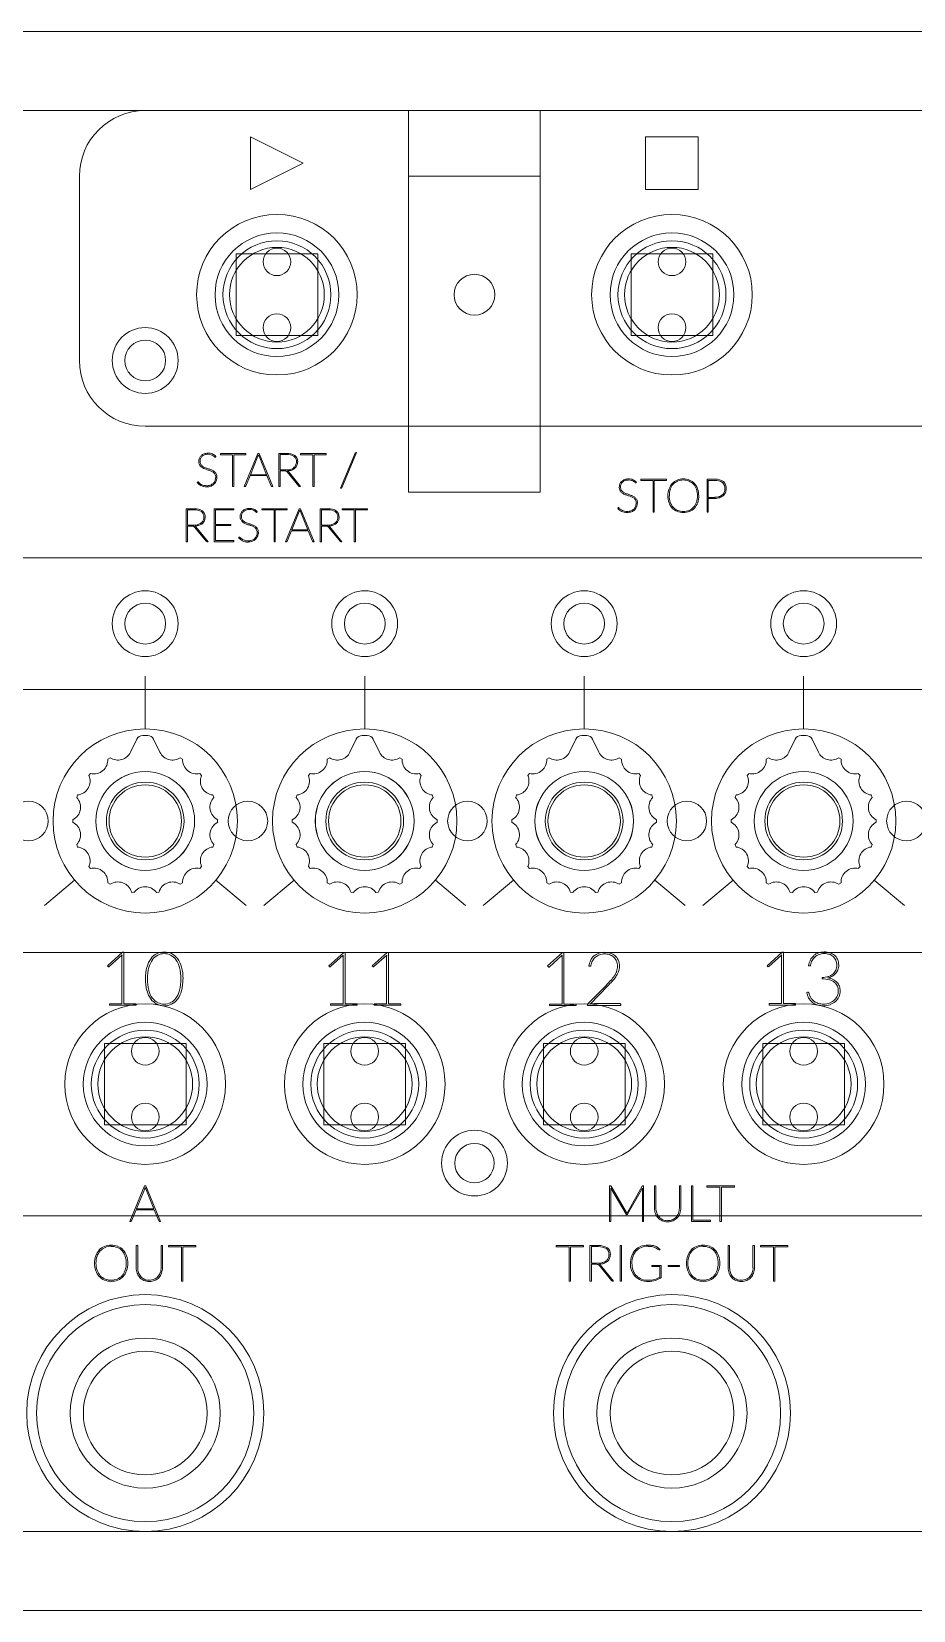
# Model space of a CAD drawing. Header units: millimetres. Extents: x 0 to 300, y 0 to 120.
# Drawn here: x 166.4 to 233.3, y 0 to 120 of the extents above; entities that cross this region are included whole.
import ezdxf

# ---------------------------------------------------------------- set-up
doc = ezdxf.new("R2010")
doc.units = ezdxf.units.MM
for name, color, linetype, lineweight, true_color in [('all_sq16', 7, 'Continuous', 0, 0x000000), ('ext', 1, 'Continuous', 0, 0xff0000), ('int', 3, 'Continuous', 0, 0x00ff00), ('pockett -8mm', 5, 'Continuous', 0, 0x0000ff), ('pockett_butt_switch -3mm', 211, 'Continuous', 5, 0xffaaff), ('pockett_ecrous -3mm', 2, 'Continuous', 0, 0xffff00), ('pockett_LEDs -3mm', 214, 'Continuous', 0, 0x800080), ('pockett_switchs -0.5', 2, 'Continuous', 0, 0xffff00), ('txt', 51, 'Continuous', 0, 0xffffb5)]:
    doc.layers.add(name, color=color, linetype=linetype, lineweight=lineweight, true_color=true_color)

# ---------------------------------------------------------------- blocks, each defined once
blk = doc.blocks.new('façade')
at = {"layer": 'ext'}
for p, q in [((0, 120), (300, 120)), ((300, 0), (0, 0))]:
    blk.add_line(p, q, dxfattribs=at)
at = {"layer": 'int'}
for centre, radius in [((185, 100), 4.1), ((215, 100), 4.1), ((200, 100), 1.55), ((175, 75), 1.55), ((191.67, 75), 1.55), ((208.33, 75), 1.55), ((225, 75), 1.55), ((175, 60), 3.75), ((191.67, 60), 3.75), ((208.33, 60), 3.75), ((225, 60), 3.75), ((175, 40), 4.1), ((191.67, 40), 4.1), ((208.33, 40), 4.1), ((225, 40), 4.1), ((175, 15), 8.25), ((215, 15), 8.25)]:
    blk.add_circle(centre, radius, dxfattribs=at)
at = {"layer": 'txt'}
for p, q in [((183, 112), (183, 108)), ((187, 110), (183, 112)), ((213, 112), (213, 108)), ((217, 112), (213, 112)), ((217, 108), (217, 112)), ((183, 108), (187, 110)), ((213, 108), (217, 108)), ((180.37, 87.71), (180.35, 87.67)), ((180.71, 87.84), (180.71, 87.93)), ((180.71, 87.93), (182.65, 87.93)), ((181.63, 87.84), (180.71, 87.84)), ((181.63, 85.43), (181.63, 87.84)), ((182.65, 87.84), (181.73, 87.84)), ((181.73, 87.84), (181.73, 85.43)), ((182.52, 85.43), (183.55, 87.93)), ((182.65, 87.93), (182.65, 87.84)), ((183.56, 87.72), (182.99, 86.32)), ((183.55, 87.93), (183.65, 87.93)), ((184.21, 86.32), (183.64, 87.72)), ((183.65, 87.93), (184.68, 85.43)), ((185.14, 85.43), (185.14, 87.93)), ((185.14, 87.93), (185.74, 87.93)), ((185.74, 87.85), (185.24, 87.85)), ((185.24, 87.85), (185.24, 86.68)), ((186.8, 87.84), (186.8, 87.93)), ((186.8, 87.93), (188.74, 87.93)), ((187.72, 87.84), (186.8, 87.84)), ((187.72, 85.43), (187.72, 87.84)), ((188.74, 87.84), (187.82, 87.84)), ((187.82, 87.84), (187.82, 85.43)), ((188.74, 87.93), (188.74, 87.84)), ((189.82, 85.29), (190.95, 87.96)), ((191.05, 88), (189.92, 85.33)), ((191.01, 88), (191.05, 88)), ((185.24, 86.68), (185.72, 86.68)), ((185.24, 86.61), (185.24, 85.43)), ((185.6, 86.61), (185.24, 86.61)), ((186.66, 85.46), (185.77, 86.54)), ((185.87, 86.56), (186.8, 85.43)), ((178.95, 85.73), (178.98, 85.76)), ((181.73, 85.43), (181.63, 85.43)), ((182.59, 85.43), (182.52, 85.43)), ((182.96, 86.25), (182.63, 85.46)), ((184.24, 86.25), (182.96, 86.25)), ((182.99, 86.32), (184.21, 86.32)), ((184.57, 85.46), (184.24, 86.25)), ((184.68, 85.43), (184.6, 85.43)), ((185.24, 85.43), (185.14, 85.43)), ((186.8, 85.43), (186.72, 85.43)), ((187.82, 85.43), (187.72, 85.43)), ((189.86, 85.29), (189.82, 85.29)), ((212.3, 85.75), (212.28, 85.71)), ((212.64, 85.89), (212.64, 85.97)), ((212.64, 85.97), (214.58, 85.97)), ((213.56, 85.89), (212.64, 85.89)), ((213.56, 83.47), (213.56, 85.89)), ((214.58, 85.89), (213.66, 85.89)), ((213.66, 85.89), (213.66, 83.47)), ((214.58, 85.97), (214.58, 85.89)), ((217.66, 83.47), (217.66, 85.97)), ((217.66, 85.97), (218.26, 85.97)), ((218.26, 85.89), (217.76, 85.89)), ((217.76, 85.89), (217.76, 84.6)), ((217.76, 84.6), (218.26, 84.6)), ((217.76, 84.52), (217.76, 83.47)), ((218.26, 84.52), (217.76, 84.52)), ((178.12, 81.23), (178.12, 83.73)), ((178.12, 83.73), (178.72, 83.73)), ((178.72, 83.65), (178.22, 83.65)), ((178.22, 83.65), (178.22, 82.48)), ((180.24, 81.23), (180.24, 83.73)), ((180.24, 83.73), (181.72, 83.73)), ((181.72, 83.65), (180.34, 83.65)), ((180.34, 83.65), (180.34, 82.54)), ((181.72, 83.73), (181.72, 83.65)), ((183.51, 83.51), (183.49, 83.47)), ((183.85, 83.65), (183.85, 83.73)), ((183.85, 83.73), (185.79, 83.73)), ((184.78, 83.65), (183.85, 83.65)), ((184.78, 81.23), (184.78, 83.65)), ((185.79, 83.65), (184.87, 83.65)), ((184.87, 83.65), (184.87, 81.23)), ((185.66, 81.23), (186.69, 83.73)), ((185.79, 83.73), (185.79, 83.65)), ((186.7, 83.52), (186.13, 82.13)), ((186.69, 83.73), (186.79, 83.73)), ((187.35, 82.13), (186.78, 83.52)), ((186.79, 83.73), (187.82, 81.23)), ((188.28, 81.23), (188.28, 83.73)), ((188.28, 83.73), (188.89, 83.73)), ((188.89, 83.65), (188.38, 83.65)), ((188.38, 83.65), (188.38, 82.48)), ((189.95, 83.65), (189.95, 83.73)), ((189.95, 83.73), (191.88, 83.73)), ((190.87, 83.65), (189.95, 83.65)), ((190.87, 81.23), (190.87, 83.65)), ((191.88, 83.65), (190.96, 83.65)), ((190.96, 83.65), (190.96, 81.23)), ((191.88, 83.73), (191.88, 83.65)), ((210.88, 83.77), (210.9, 83.8)), ((213.66, 83.47), (213.56, 83.47)), ((217.76, 83.47), (217.66, 83.47)), ((178.22, 82.48), (178.69, 82.48)), ((178.22, 82.41), (178.22, 81.23)), ((178.58, 82.41), (178.22, 82.41)), ((179.63, 81.26), (178.75, 82.34)), ((178.85, 82.36), (179.78, 81.23)), ((180.34, 82.54), (181.5, 82.54)), ((181.5, 82.46), (180.34, 82.46)), ((180.34, 82.46), (180.34, 81.32)), ((181.5, 82.54), (181.5, 82.46)), ((186.1, 82.05), (185.77, 81.26)), ((187.38, 82.05), (186.1, 82.05)), ((186.13, 82.13), (187.35, 82.13)), ((187.71, 81.26), (187.38, 82.05)), ((188.38, 82.48), (188.86, 82.48)), ((188.38, 82.41), (188.38, 81.23)), ((188.75, 82.41), (188.38, 82.41)), ((189.8, 81.26), (188.92, 82.34)), ((189.01, 82.36), (189.94, 81.23)), ((178.22, 81.23), (178.12, 81.23)), ((179.78, 81.23), (179.7, 81.23)), ((181.72, 81.23), (180.24, 81.23)), ((180.34, 81.32), (181.72, 81.32)), ((181.72, 81.32), (181.72, 81.23)), ((182.09, 81.53), (182.12, 81.57)), ((184.87, 81.23), (184.78, 81.23)), ((185.73, 81.23), (185.66, 81.23)), ((187.82, 81.23), (187.75, 81.23)), ((188.38, 81.23), (188.28, 81.23)), ((189.94, 81.23), (189.86, 81.23)), ((190.96, 81.23), (190.87, 81.23)), ((175, 67), (175, 71)), ((191.67, 67), (191.67, 71)), ((208.33, 67), (208.33, 71)), ((225, 67), (225, 71)), ((169.64, 55.5), (167.34, 53.57)), ((180.36, 55.5), (182.66, 53.57)), ((186.3, 55.5), (184.01, 53.57)), ((197.03, 55.5), (199.33, 53.57)), ((202.97, 55.5), (200.67, 53.57)), ((213.69, 55.5), (215.99, 53.57)), ((219.64, 55.5), (217.34, 53.57)), ((230.36, 55.5), (232.66, 53.57)), ((172.13, 49), (173.27, 50.02)), ((173.24, 49.82), (172.27, 48.94)), ((173.23, 46.11), (173.23, 49.64)), ((173.27, 50.02), (173.38, 50.02)), ((173.38, 50.02), (173.38, 46.11)), ((188.93, 48.99), (190.07, 50.01)), ((190.04, 49.81), (189.07, 48.93)), ((190.03, 46.11), (190.03, 49.63)), ((190.07, 50.01), (190.18, 50.01)), ((190.18, 50.01), (190.18, 46.11)), ((192.23, 48.99), (193.37, 50.01)), ((193.34, 49.81), (192.37, 48.93)), ((193.33, 46.11), (193.33, 49.63)), ((193.37, 50.01), (193.48, 50.01)), ((193.48, 50.01), (193.48, 46.11)), ((205.56, 48.98), (206.69, 50)), ((206.66, 49.8), (205.69, 48.92)), ((206.65, 46.09), (206.65, 49.62)), ((206.69, 50), (206.8, 50)), ((206.8, 50), (206.8, 46.09)), ((222.22, 49), (223.36, 50.02)), ((223.33, 49.82), (222.36, 48.94)), ((223.32, 46.12), (223.32, 49.64)), ((223.36, 50.02), (223.47, 50.02)), ((223.47, 50.02), (223.47, 46.12)), ((172.18, 48.95), (172.13, 49)), ((188.98, 48.94), (188.93, 48.99)), ((192.28, 48.94), (192.23, 48.99)), ((205.6, 48.93), (205.56, 48.98)), ((208.76, 48.96), (208.69, 48.97)), ((222.27, 48.95), (222.22, 49)), ((225.44, 48.98), (225.37, 48.99)), ((226.4, 48), (226.4, 48.11)), ((208.61, 46.11), (210.02, 47.53)), ((210.13, 47.47), (208.78, 46.09)), ((225.23, 46.97), (225.28, 46.99)), ((172.28, 46.11), (173.23, 46.11)), ((172.28, 46), (172.28, 46.11)), ((174.3, 46), (172.28, 46)), ((173.38, 46.11), (174.3, 46.11)), ((174.3, 46.11), (174.3, 46)), ((189.08, 46.11), (190.03, 46.11)), ((189.08, 45.99), (189.08, 46.11)), ((191.1, 45.99), (189.08, 45.99)), ((190.18, 46.11), (191.1, 46.11)), ((191.1, 46.11), (191.1, 45.99)), ((192.38, 46.11), (193.33, 46.11)), ((192.38, 45.99), (192.38, 46.11)), ((194.4, 45.99), (192.38, 45.99)), ((193.48, 46.11), (194.4, 46.11)), ((194.4, 46.11), (194.4, 45.99)), ((205.7, 46.09), (206.65, 46.09)), ((205.7, 45.98), (205.7, 46.09)), ((207.72, 45.98), (205.7, 45.98)), ((206.8, 46.09), (207.72, 46.09)), ((207.72, 46.09), (207.72, 45.98)), ((208.58, 45.98), (208.58, 46.03)), ((211.11, 45.98), (208.58, 45.98)), ((209.12, 46.12), (211.06, 46.12)), ((211.11, 46.06), (211.11, 45.98)), ((222.37, 46.12), (223.32, 46.12)), ((222.37, 46), (222.37, 46.12)), ((224.39, 46), (222.37, 46)), ((223.47, 46.12), (224.39, 46.12)), ((224.39, 46.12), (224.39, 46)), ((173.83, 29.57), (174.95, 32.27)), ((174.96, 32.04), (174.34, 30.53)), ((174.95, 32.27), (175.05, 32.27)), ((175.66, 30.53), (175.04, 32.04)), ((175.05, 32.27), (176.17, 29.57)), ((210.26, 29.57), (210.26, 32.27)), ((210.26, 32.27), (210.32, 32.27)), ((211.52, 30.11), (210.35, 32.1)), ((210.35, 32.04), (210.35, 29.57)), ((210.37, 32.24), (211.54, 30.25)), ((211.61, 30.25), (212.74, 32.24)), ((212.76, 32.1), (211.63, 30.11)), ((212.76, 32.04), (212.76, 32.06)), ((212.76, 29.57), (212.76, 32.04)), ((212.79, 32.27), (212.85, 32.27)), ((212.85, 32.27), (212.85, 29.57)), ((213.68, 30.58), (213.68, 32.27)), ((213.68, 32.27), (213.78, 32.27)), ((213.78, 32.27), (213.78, 30.58)), ((215.56, 30.58), (215.56, 32.27)), ((215.56, 32.27), (215.66, 32.27)), ((215.66, 32.27), (215.66, 30.58)), ((216.49, 29.57), (216.49, 32.27)), ((216.49, 32.27), (216.59, 32.27)), ((216.59, 32.27), (216.59, 29.66)), ((217.65, 32.17), (217.65, 32.27)), ((217.65, 32.27), (219.74, 32.27)), ((218.64, 32.17), (217.65, 32.17)), ((218.64, 29.57), (218.64, 32.17)), ((219.74, 32.17), (218.75, 32.17)), ((218.75, 32.17), (218.75, 29.57)), ((219.74, 32.27), (219.74, 32.17)), ((174.31, 30.45), (173.95, 29.6)), ((175.69, 30.45), (174.31, 30.45)), ((174.34, 30.53), (175.66, 30.53)), ((176.04, 29.6), (175.69, 30.45)), ((211.54, 30.25), (211.57, 30.18)), ((211.58, 30.08), (211.56, 30.08)), ((173.91, 29.57), (173.83, 29.57)), ((176.17, 29.57), (176.09, 29.57)), ((210.35, 29.57), (210.26, 29.57)), ((212.85, 29.57), (212.76, 29.57)), ((217.93, 29.57), (216.49, 29.57)), ((216.59, 29.66), (217.93, 29.66)), ((217.93, 29.66), (217.93, 29.57)), ((218.75, 29.57), (218.64, 29.57)), ((174.32, 26.05), (174.32, 27.73)), ((174.32, 27.73), (174.43, 27.73)), ((174.43, 27.73), (174.43, 26.05)), ((176.2, 26.05), (176.2, 27.73)), ((176.2, 27.73), (176.31, 27.73)), ((176.31, 27.73), (176.31, 26.05)), ((176.76, 27.64), (176.76, 27.73)), ((176.76, 27.73), (178.85, 27.73)), ((177.75, 27.64), (176.76, 27.64)), ((177.75, 25.03), (177.75, 27.64)), ((178.85, 27.64), (177.86, 27.64)), ((177.86, 27.64), (177.86, 25.03)), ((178.85, 27.73), (178.85, 27.64)), ((206.2, 27.64), (206.2, 27.73)), ((206.2, 27.73), (208.29, 27.73)), ((207.2, 27.64), (206.2, 27.64)), ((207.2, 25.03), (207.2, 27.64)), ((208.29, 27.64), (207.3, 27.64)), ((207.3, 27.64), (207.3, 25.03)), ((208.29, 27.73), (208.29, 27.64)), ((208.77, 25.03), (208.77, 27.73)), ((208.77, 27.73), (209.43, 27.73)), ((209.43, 27.65), (208.88, 27.65)), ((208.88, 27.65), (208.88, 26.39)), ((211.07, 25.03), (211.07, 27.73)), ((211.07, 27.73), (211.17, 27.73)), ((211.17, 27.73), (211.17, 25.03)), ((219.27, 26.05), (219.27, 27.73)), ((219.27, 27.73), (219.38, 27.73)), ((219.38, 27.73), (219.38, 26.05)), ((221.15, 26.05), (221.15, 27.73)), ((221.15, 27.73), (221.26, 27.73)), ((221.26, 27.73), (221.26, 26.05)), ((221.71, 27.64), (221.71, 27.73)), ((221.71, 27.73), (223.8, 27.73)), ((222.7, 27.64), (221.71, 27.64)), ((222.7, 25.03), (222.7, 27.64)), ((223.8, 27.64), (222.81, 27.64)), ((222.81, 27.64), (222.81, 25.03)), ((223.8, 27.73), (223.8, 27.64)), ((214.1, 27.45), (214.07, 27.41)), ((208.88, 26.39), (209.4, 26.39)), ((208.88, 26.31), (208.88, 25.03)), ((209.27, 26.31), (208.88, 26.31)), ((210.41, 25.07), (209.46, 26.23)), ((209.56, 26.25), (210.57, 25.03)), ((213.47, 26.17), (213.47, 26.22)), ((213.47, 26.22), (214.17, 26.22)), ((214.07, 26.14), (213.5, 26.14)), ((214.07, 25.34), (214.07, 26.14)), ((214.17, 26.22), (214.17, 25.3)), ((214.71, 26.21), (215.58, 26.21)), ((214.71, 26.13), (214.71, 26.21)), ((215.58, 26.13), (214.71, 26.13)), ((215.58, 26.21), (215.58, 26.13)), ((177.86, 25.03), (177.75, 25.03)), ((207.3, 25.03), (207.2, 25.03)), ((208.88, 25.03), (208.77, 25.03)), ((210.57, 25.03), (210.48, 25.03)), ((211.17, 25.03), (211.07, 25.03)), ((222.81, 25.03), (222.7, 25.03))]:
    blk.add_line(p, q, dxfattribs=at)
for centre, radius, start, end in [((179.66, 87.34), 0.59, 134.1964, 157.5921), ((179.67, 87.35), 0.501, 134.1477, 157.9911), ((179.7, 87.3), 0.649, 110.9942, 133.821), ((179.69, 87.32), 0.547, 110.2207, 133.7581), ((179.75, 87.16), 0.794, 88.9558, 110.7662), ((179.75, 87.16), 0.717, 88.9853, 110.0657), ((179.78, 87.1), 0.862, 68.4187, 91.0899), ((179.78, 87.14), 0.731, 72.2311, 91.4698), ((179.79, 87.18), 0.694, 56.8669, 71.5827), ((179.77, 87.14), 0.829, 43.6871, 66.6736), ((179.78, 87.18), 0.695, 46.2982, 56.5235), ((180.34, 87.74), 0.0953, 217.6989, 257.1449), ((180.32, 87.68), 0.0333, 268.7057, 331.8997), ((185.23, 87.12), 1.77, 158.5089, 160.2314), ((183.02, 87.99), 0.602, 338.7435, 344.2643), ((184.26, 88.02), 0.688, 196.4438, 201.2803), ((181.97, 87.12), 1.77, 19.7686, 21.4911), ((185.81, 86.91), 1.02, 57.4554, 93.842), ((185.8, 86.94), 0.917, 58.0579, 93.6757), ((185.99, 87.33), 0.492, 355.5295, 52.1418), ((186.02, 87.33), 0.561, 355.9082, 51.6956), ((191.01, 87.94), 0.064, 88.5146, 157.1425), ((179.68, 87.34), 0.61, 157.5558, 180.1919), ((179.62, 87.32), 0.551, 177.988, 205.9368), ((179.6, 87.32), 0.539, 207.6504, 231.9101), ((179.7, 87.34), 0.539, 158.0231, 180.2263), ((179.6, 87.32), 0.437, 177.9377, 209.1169), ((179.64, 87.36), 0.492, 211.0281, 235.9039), ((179.77, 87.54), 0.815, 232.2889, 248.9179), ((179.89, 87.74), 0.944, 235.936, 249.9776), ((180.87, 90.33), 3.81, 248.5494, 252.3119), ((181.9, 93.12), 6.69, 249.6158, 251.7533), ((177.69, 80.37), 6.64, 70.1642, 72.3105), ((178.45, 82.68), 4.31, 68.4279, 71.7588), ((179.65, 85.78), 0.888, 55.7072, 70.596), ((179.73, 85.89), 0.852, 52.8534, 68.7321), ((179.87, 86.11), 0.494, 30.7488, 55.5126), ((179.92, 86.15), 0.529, 28.0667, 52.6282), ((185.61, 86.13), 0.477, 83.0043, 90.5966), ((185.65, 86.43), 0.171, 67.699, 83.162), ((185.66, 86.46), 0.141, 50.6939, 66.796), ((185.73, 87.8), 1.12, 269.2679, 285.764), ((185.64, 86.44), 0.169, 35.0335, 49.8607), ((185.75, 87.73), 1.12, 272.9378, 289.4217), ((185.69, 86.41), 0.232, 39.0425, 59.4588), ((185.85, 87.39), 0.696, 285.603, 307.8628), ((185.88, 87.38), 0.746, 289.1901, 310.7678), ((185.94, 87.26), 0.53, 308.3299, 334.9111), ((185.96, 87.28), 0.617, 311.2873, 335.6113), ((185.89, 87.28), 0.588, 335.599, 0.9282), ((185.93, 87.28), 0.64, 336.023, 0.7803), ((179.87, 86.51), 1.21, 220.5953, 229.8119), ((179.07, 85.67), 0.127, 126.9233, 135.8742), ((179.01, 85.75), 0.0322, 86.0075, 120.9388), ((179, 85.72), 0.0608, 37.7041, 77.1861), ((180.62, 87.35), 2.24, 225.2679, 227.3134), ((179.58, 86.17), 0.759, 230.015, 244.2569), ((179.9, 86.57), 1.18, 227.5026, 232.912), ((179.59, 86.17), 0.679, 233.1678, 244.821), ((179.61, 86.25), 0.843, 244.4639, 258.0248), ((179.65, 86.3), 0.821, 244.9107, 256.6103), ((179.66, 86.48), 1.08, 258.3051, 270.5552), ((179.66, 86.33), 0.847, 256.8072, 270.6937), ((179.68, 86.26), 0.782, 269.0692, 290.757), ((179.68, 86.28), 0.883, 269.0361, 290.8906), ((179.73, 86.12), 0.628, 290.9109, 314.507), ((179.74, 86.13), 0.719, 291.1148, 314.5402), ((179.75, 86.09), 0.596, 314.9528, 338.7313), ((179.76, 86.09), 0.672, 315.03, 339.2028), ((179.9, 86.15), 0.452, 357.7826, 28.6877), ((179.67, 86.12), 0.679, 338.7451, 0.3936), ((179.92, 86.16), 0.529, 358.079, 26.4248), ((179.64, 86.14), 0.802, 339.1574, 0.4093), ((182.59, 85.47), 0.0383, 265.1931, 347.8382), ((184.61, 85.47), 0.0415, 195.8468, 268.9606), ((186.71, 85.49), 0.0645, 212.2709, 246.8439), ((186.72, 85.53), 0.104, 251.6725, 270.9812), ((189.86, 85.37), 0.0818, 269.9478, 297.1344), ((189.87, 85.35), 0.0573, 297.7355, 338.9513), ((211.61, 85.38), 0.61, 157.5558, 180.1919), ((211.55, 85.36), 0.551, 177.988, 205.9368), ((211.59, 85.39), 0.59, 134.1964, 157.5921), ((211.63, 85.38), 0.539, 158.0231, 180.2263), ((211.53, 85.37), 0.437, 177.9377, 209.1169), ((211.59, 85.4), 0.501, 134.1477, 157.9911), ((211.63, 85.34), 0.649, 110.9942, 133.821), ((211.62, 85.36), 0.547, 110.2207, 133.7581), ((211.68, 85.21), 0.794, 88.9558, 110.7662), ((211.68, 85.2), 0.717, 88.9853, 110.0657), ((211.71, 85.14), 0.862, 68.4187, 91.0899), ((211.71, 85.19), 0.731, 72.2311, 91.4698), ((211.72, 85.23), 0.694, 56.8669, 71.5827), ((211.7, 85.18), 0.829, 43.6871, 66.6736), ((211.71, 85.23), 0.695, 46.2982, 56.5235), ((212.27, 85.79), 0.0953, 217.6989, 257.1449), ((212.25, 85.73), 0.0333, 268.7057, 331.8997), ((216.24, 84.74), 1.55, 160.8718, 180.7821), ((215.88, 84.87), 1.16, 137.553, 160.8394), ((216.28, 84.74), 1.48, 161.1836, 180.8735), ((215.91, 84.87), 1.1, 138.1434, 161.0845), ((215.8, 84.93), 1.06, 112.5224, 137.0253), ((215.79, 84.96), 0.943, 112.3608, 137.6277), ((215.85, 84.79), 1.21, 89.3339, 112.3457), ((215.85, 84.81), 1.11, 89.3472, 112.1306), ((215.88, 84.77), 1.23, 67.9536, 90.7417), ((215.88, 84.8), 1.12, 67.9658, 90.717), ((215.94, 84.96), 0.941, 42.3415, 67.67), ((215.94, 84.94), 1.05, 42.9576, 67.6711), ((215.83, 84.88), 1.08, 18.5041, 41.8232), ((215.85, 84.87), 1.16, 19.1409, 42.4423), ((215.42, 84.74), 1.51, 359.1373, 18.4122), ((215.48, 84.74), 1.55, 359.1983, 19.0878), ((218.33, 84.99), 0.988, 54.49, 94.0019), ((218.32, 85.04), 0.853, 53.4419, 94.3417), ((218.42, 85.29), 0.604, 356.1409, 46.9315), ((218.46, 85.3), 0.665, 355.794, 48.1495), ((218.4, 85.24), 0.621, 336.0991, 0.4237), ((218.42, 85.24), 0.695, 335.7175, 0.5747), ((211.53, 85.37), 0.539, 207.6504, 231.9101), ((211.57, 85.41), 0.492, 211.0281, 235.9039), ((211.7, 85.59), 0.815, 232.2889, 248.9179), ((211.82, 85.78), 0.944, 235.936, 249.9776), ((212.8, 88.37), 3.81, 248.5494, 252.3119), ((213.83, 91.17), 6.69, 249.6158, 251.7533), ((209.62, 78.42), 6.64, 70.1642, 72.3105), ((210.38, 80.72), 4.31, 68.4279, 71.7588), ((211.58, 83.83), 0.888, 55.7072, 70.596), ((211.66, 83.93), 0.852, 52.8534, 68.7321), ((211.8, 84.15), 0.494, 30.7488, 55.5126), ((211.85, 84.19), 0.529, 28.0667, 52.6282), ((211.83, 84.19), 0.452, 357.7826, 28.6877), ((211.6, 84.17), 0.679, 338.7451, 0.3936), ((211.85, 84.2), 0.529, 358.079, 26.4248), ((211.57, 84.18), 0.802, 339.1574, 0.4093), ((216.24, 84.7), 1.55, 179.1883, 199.1377), ((215.87, 84.57), 1.16, 199.2151, 222.4907), ((216.27, 84.7), 1.48, 179.1325, 198.8242), ((215.89, 84.57), 1.08, 198.8683, 222.1387), ((215.85, 84.56), 1.06, 317.895, 341.5437), ((215.85, 84.57), 1.16, 317.5093, 340.7849), ((215.42, 84.7), 1.51, 341.5801, 0.8568), ((215.49, 84.7), 1.55, 340.8623, 0.8117), ((218.27, 85.55), 0.949, 269.1864, 288.6827), ((218.27, 85.61), 1.09, 269.305, 288.1539), ((218.34, 85.33), 0.722, 288.6716, 310.7377), ((218.35, 85.36), 0.826, 288.0741, 309.8466), ((218.42, 85.23), 0.596, 311.1871, 336.0183), ((218.45, 85.23), 0.663, 310.2068, 335.4812), ((178.79, 82.71), 1.02, 57.4554, 93.842), ((178.78, 82.74), 0.917, 58.0579, 93.6757), ((178.92, 83.06), 0.53, 308.3299, 334.9111), ((178.96, 83.13), 0.492, 355.5295, 52.1418), ((178.99, 83.13), 0.561, 355.9082, 51.6956), ((178.94, 83.08), 0.617, 311.2873, 335.6113), ((178.87, 83.08), 0.588, 335.599, 0.9282), ((178.91, 83.09), 0.64, 336.023, 0.7803), ((182.82, 83.14), 0.61, 157.5558, 180.1919), ((182.76, 83.12), 0.551, 177.988, 205.9368), ((182.81, 83.15), 0.59, 134.1964, 157.5921), ((182.75, 83.13), 0.539, 207.6504, 231.9101), ((182.84, 83.14), 0.539, 158.0231, 180.2263), ((182.74, 83.13), 0.437, 177.9377, 209.1169), ((182.81, 83.16), 0.501, 134.1477, 157.9911), ((182.78, 83.17), 0.492, 211.0281, 235.9039), ((182.84, 83.1), 0.649, 110.9942, 133.821), ((182.84, 83.12), 0.547, 110.2207, 133.7581), ((182.89, 82.97), 0.794, 88.9558, 110.7662), ((182.89, 82.96), 0.717, 88.9853, 110.0657), ((182.92, 82.9), 0.862, 68.4187, 91.0899), ((182.93, 82.95), 0.731, 72.2311, 91.4698), ((182.93, 82.99), 0.694, 56.8669, 71.5827), ((182.91, 82.94), 0.829, 43.6871, 66.6736), ((182.93, 82.99), 0.695, 46.2982, 56.5235), ((183.48, 83.55), 0.0953, 217.6989, 257.1449), ((183.46, 83.49), 0.0333, 268.7057, 331.8997), ((188.37, 82.92), 1.77, 158.5089, 160.2314), ((186.16, 83.79), 0.602, 338.7435, 344.2643), ((187.4, 83.82), 0.688, 196.4438, 201.2803), ((185.11, 82.92), 1.77, 19.7686, 21.4911), ((188.96, 82.71), 1.02, 57.4554, 93.842), ((188.95, 82.74), 0.917, 58.0579, 93.6757), ((189.09, 83.06), 0.53, 308.3299, 334.9111), ((189.13, 83.13), 0.492, 355.5295, 52.1418), ((189.16, 83.13), 0.561, 355.9082, 51.6956), ((189.1, 83.08), 0.617, 311.2873, 335.6113), ((189.03, 83.08), 0.588, 335.599, 0.9282), ((189.08, 83.09), 0.64, 336.023, 0.7803), ((211.8, 84.56), 1.21, 220.5953, 229.8119), ((211, 83.72), 0.127, 126.9233, 135.8742), ((210.94, 83.79), 0.0322, 86.0075, 120.9388), ((210.92, 83.76), 0.0608, 37.7041, 77.1861), ((212.55, 85.39), 2.24, 225.2679, 227.3134), ((211.51, 84.21), 0.759, 230.015, 244.2569), ((211.83, 84.61), 1.18, 227.5026, 232.912), ((211.52, 84.22), 0.679, 233.1678, 244.821), ((211.54, 84.29), 0.843, 244.4639, 258.0248), ((211.58, 84.35), 0.821, 244.9107, 256.6103), ((211.58, 84.52), 1.08, 258.3051, 270.5552), ((211.59, 84.37), 0.847, 256.8072, 270.6937), ((211.61, 84.33), 0.883, 269.0361, 290.8906), ((211.61, 84.31), 0.782, 269.0692, 290.757), ((211.66, 84.16), 0.628, 290.9109, 314.507), ((211.67, 84.17), 0.719, 291.1148, 314.5402), ((211.68, 84.14), 0.596, 314.9528, 338.7313), ((211.69, 84.13), 0.672, 315.03, 339.2028), ((215.78, 84.5), 1.04, 222.9927, 247.8284), ((215.79, 84.49), 0.953, 222.7429, 247.6703), ((215.85, 84.67), 1.23, 248.0207, 270.6656), ((215.85, 84.64), 1.11, 247.8694, 270.6528), ((215.88, 84.65), 1.12, 269.283, 292.0342), ((215.88, 84.68), 1.23, 269.259, 291.9092), ((215.94, 84.49), 0.951, 292.2989, 317.2879), ((215.94, 84.5), 1.05, 292.1952, 317.012), ((178.59, 81.93), 0.477, 83.0043, 90.5966), ((178.62, 82.24), 0.171, 67.699, 83.162), ((178.71, 83.6), 1.12, 269.2679, 285.764), ((178.63, 82.26), 0.141, 50.6939, 66.796), ((178.61, 82.25), 0.169, 35.0335, 49.8607), ((178.73, 83.53), 1.12, 272.9378, 289.4217), ((178.67, 82.22), 0.232, 39.0425, 59.4588), ((178.82, 83.2), 0.696, 285.603, 307.8628), ((178.86, 83.18), 0.746, 289.1901, 310.7678), ((182.91, 83.35), 0.815, 232.2889, 248.9179), ((183.03, 83.54), 0.944, 235.936, 249.9776), ((184.01, 86.13), 3.81, 248.5494, 252.3119), ((185.04, 88.93), 6.69, 249.6158, 251.7533), ((180.84, 76.18), 6.64, 70.1642, 72.3105), ((181.6, 78.48), 4.31, 68.4279, 71.7588), ((182.8, 81.59), 0.888, 55.7072, 70.596), ((182.87, 81.69), 0.852, 52.8534, 68.7321), ((183.02, 81.91), 0.494, 30.7488, 55.5126), ((182.89, 81.9), 0.596, 314.9528, 338.7313), ((182.91, 81.9), 0.672, 315.03, 339.2028), ((183.07, 81.95), 0.529, 28.0667, 52.6282), ((183.04, 81.95), 0.452, 357.7826, 28.6877), ((182.82, 81.93), 0.679, 338.7451, 0.3936), ((183.06, 81.97), 0.529, 358.079, 26.4248), ((182.79, 81.94), 0.802, 339.1574, 0.4093), ((188.75, 81.93), 0.477, 83.0043, 90.5966), ((188.79, 82.24), 0.171, 67.699, 83.162), ((188.8, 82.26), 0.141, 50.6939, 66.796), ((188.87, 83.6), 1.12, 269.2679, 285.764), ((188.78, 82.25), 0.169, 35.0335, 49.8607), ((188.89, 83.53), 1.12, 272.9378, 289.4217), ((188.83, 82.22), 0.232, 39.0425, 59.4588), ((188.99, 83.2), 0.696, 285.603, 307.8628), ((189.02, 83.18), 0.746, 289.1901, 310.7678), ((179.69, 81.3), 0.0645, 212.2709, 246.8439), ((179.7, 81.34), 0.104, 251.6725, 270.9812), ((183.01, 82.32), 1.21, 220.5953, 229.8119), ((182.21, 81.48), 0.127, 126.9233, 135.8742), ((182.15, 81.55), 0.0322, 86.0075, 120.9388), ((182.14, 81.52), 0.0608, 37.7041, 77.1861), ((183.76, 83.15), 2.24, 225.2679, 227.3134), ((182.72, 81.97), 0.759, 230.015, 244.2569), ((183.04, 82.38), 1.18, 227.5026, 232.912), ((182.74, 81.98), 0.679, 233.1678, 244.821), ((182.75, 82.05), 0.843, 244.4639, 258.0248), ((182.8, 82.11), 0.821, 244.9107, 256.6103), ((182.8, 82.28), 1.08, 258.3051, 270.5552), ((182.8, 82.13), 0.847, 256.8072, 270.6937), ((182.82, 82.07), 0.782, 269.0692, 290.757), ((182.82, 82.09), 0.883, 269.0361, 290.8906), ((182.88, 81.92), 0.628, 290.9109, 314.507), ((182.88, 81.93), 0.719, 291.1148, 314.5402), ((185.74, 81.27), 0.0383, 265.1931, 347.8382), ((187.75, 81.27), 0.0415, 195.8468, 268.9606), ((189.85, 81.3), 0.0645, 212.2709, 246.8439), ((189.86, 81.34), 0.104, 251.6725, 270.9812), ((175.16, 49.63), 1.93, 174.5353, 179.8598), ((177, 48.41), 1.93, 143.8738, 165.0122), ((177.06, 48.4), 1.84, 144.9161, 165.465), ((176.43, 48.82), 1.23, 115.8295, 143.5394), ((176.44, 48.83), 1.09, 116.5239, 144.6421), ((176.44, 48.76), 1.28, 89.6961, 115.2514), ((176.44, 48.81), 1.11, 89.7651, 115.8434), ((176.45, 48.76), 1.28, 64.7626, 90.3173), ((176.45, 48.81), 1.11, 64.1163, 90.1637), ((176.44, 48.83), 1.09, 35.3632, 63.5146), ((176.46, 48.82), 1.22, 36.4174, 64.1747), ((175.84, 48.41), 1.82, 14.294, 35.0772), ((175.88, 48.4), 1.94, 15.033, 36.081), ((191.96, 49.62), 1.93, 174.5353, 179.8598), ((195.26, 49.62), 1.93, 174.5353, 179.8598), ((208.58, 49.61), 1.93, 174.5353, 179.8598), ((210.03, 48.8), 1.35, 153.1851, 172.8889), ((209.81, 48.9), 1.12, 131.3052, 152.9898), ((209.99, 48.83), 1.16, 151.9231, 170.4791), ((209.8, 48.93), 0.954, 130.4806, 151.8674), ((209.8, 48.91), 1.1, 109.117, 130.9379), ((209.84, 48.88), 1.01, 109.8177, 130.2557), ((209.87, 48.69), 1.33, 89.4254, 108.9776), ((209.87, 48.79), 1.11, 89.3351, 109.5745), ((209.88, 48.68), 1.22, 72.8645, 90.1561), ((209.89, 48.61), 1.41, 72.9138, 90.1547), ((209.99, 49), 0.882, 49.8665, 73.066), ((210.01, 48.97), 1.03, 50.4917, 73.1817), ((210.01, 49.03), 0.843, 24.4062, 49.4122), ((210.06, 49.05), 0.936, 24.3879, 49.9577), ((209.87, 48.99), 0.985, 358.5426, 23.6835), ((209.9, 48.99), 1.11, 358.6291, 23.8013), ((225.25, 49.63), 1.93, 174.5353, 179.8598), ((226.72, 48.82), 1.36, 153.1836, 172.742), ((226.5, 48.92), 1.12, 131.3683, 152.9941), ((226.65, 48.85), 1.15, 151.4772, 170.2906), ((226.5, 48.93), 0.979, 130.5781, 151.4549), ((226.48, 48.94), 1.1, 109.0742, 130.9807), ((226.51, 48.91), 1, 109.602, 130.2715), ((226.55, 48.71), 1.33, 89.4326, 108.9578), ((226.55, 48.8), 1.12, 89.3779, 109.4566), ((226.57, 48.7), 1.22, 73.0546, 90.2251), ((226.57, 48.62), 1.43, 73.4134, 90.2293), ((226.67, 49.02), 0.887, 50.9379, 73.3217), ((226.7, 49.02), 1.01, 51.0152, 73.6622), ((226.73, 49.11), 0.78, 24.2918, 50.2269), ((226.76, 49.11), 0.902, 25.1548, 50.5396), ((226.57, 49.05), 0.946, 358.5967, 23.7499), ((226.64, 49.07), 1.02, 358.5721, 24.4015), ((172.23, 48.99), 0.0694, 219.4513, 260.8776), ((172.23, 48.97), 0.0536, 261.8954, 319.3797), ((178.3, 48.05), 3.28, 164.9375, 181.0068), ((178.38, 48.06), 3.21, 165.4234, 181.0609), ((174.46, 48.06), 3.25, 358.9524, 14.3592), ((174.6, 48.05), 3.27, 358.991, 15.1036), ((189.03, 48.98), 0.0694, 219.4513, 260.8776), ((189.03, 48.97), 0.0536, 261.8954, 319.3797), ((192.33, 48.98), 0.0694, 219.4513, 260.8776), ((192.33, 48.97), 0.0536, 261.8954, 319.3797), ((205.65, 48.97), 0.0694, 219.4513, 260.8776), ((205.65, 48.95), 0.0536, 261.8954, 319.3797), ((208.77, 49.03), 0.0737, 260.3493, 354.5855), ((208.17, 49.85), 2.94, 317.911, 326.3172), ((208.4, 49.75), 2.83, 316.7804, 325.8624), ((209.24, 49.14), 1.66, 326.2609, 340.0435), ((209.31, 49.13), 1.73, 325.8867, 339.9187), ((209.71, 48.95), 1.15, 340.5369, 0.4191), ((209.78, 48.95), 1.23, 340.3803, 0.4891), ((222.32, 48.99), 0.0694, 219.4513, 260.8776), ((222.32, 48.98), 0.0536, 261.8954, 319.3797), ((225.45, 49.04), 0.0586, 254.5571, 307.5248), ((225.4, 49.07), 0.121, 318.1876, 348.1684), ((226.37, 49.79), 1.68, 271.1745, 287.4406), ((226.43, 45.99), 2.01, 74.3864, 90.6531), ((226.55, 49.29), 1.25, 282.1739, 298.1278), ((226.65, 46.7), 1.38, 65.2544, 83.1421), ((226.56, 49.18), 1.05, 287.3122, 309.2772), ((226.64, 49.14), 1.07, 297.8393, 316.1535), ((226.71, 49), 0.811, 309.6869, 335.3581), ((226.74, 49.04), 0.928, 316.4064, 337.4749), ((226.65, 49.01), 0.865, 335.8831, 0.7024), ((226.74, 49.03), 0.923, 337.81, 0.7948), ((178.29, 47.94), 3.27, 178.9617, 195.0797), ((176.97, 47.58), 1.9, 195.0193, 216.4023), ((178.38, 47.94), 3.21, 178.9463, 194.5743), ((177.02, 47.58), 1.81, 194.4552, 215.3703), ((175.88, 47.57), 1.78, 324.6368, 345.7861), ((175.91, 47.58), 1.91, 323.6431, 344.9353), ((174.46, 47.94), 3.25, 345.6431, 1.0406), ((174.6, 47.94), 3.26, 344.8792, 1.0406), ((203.11, 54.39), 9.73, 315.2446, 318.0286), ((199.56, 58.01), 14.92, 315.0721, 316.9252), ((227.77, 47.59), 2.61, 193.8874, 198.9617), ((225.32, 46.88), 0.119, 80.4342, 108.3153), ((225.32, 46.93), 0.067, 11.0115, 77.2576), ((223.44, 46.29), 2.06, 15.6829, 18.4965), ((226.61, 47.21), 1.25, 196.9427, 205.3025), ((226.69, 46.92), 1.05, 50.8395, 74.337), ((226.8, 47.04), 1.01, 43.943, 65.1281), ((226.87, 47.16), 0.742, 21.7441, 50.1001), ((226.91, 47.15), 0.854, 19.943, 43.5343), ((226.64, 47.08), 0.988, 359.4889, 21.1812), ((226.7, 47.08), 0.929, 337.6917, 359.2844), ((226.76, 47.07), 1.02, 334.999, 0.2663), ((226.71, 47.09), 1.06, 359.3959, 19.5921), ((176.43, 47.2), 1.24, 216.8355, 244.1724), ((176.45, 47.18), 1.1, 215.8008, 243.5475), ((176.44, 47.23), 1.28, 244.6882, 270.3024), ((176.44, 47.19), 1.11, 244.1566, 270.2349), ((176.45, 47.19), 1.11, 269.8363, 295.8837), ((176.45, 47.23), 1.28, 269.6842, 295.2978), ((176.44, 47.18), 1.1, 296.414, 324.1938), ((176.46, 47.19), 1.24, 295.8234, 323.2077), ((208.66, 46.03), 0.0859, 152.0381, 180.9052), ((208.7, 46.01), 0.13, 133.9154, 151.8127), ((209.06, 44.63), 1.48, 94.529, 100.792), ((209.12, 43.89), 2.22, 89.8749, 94.6128), ((211.06, 46.07), 0.0479, 351.5405, 97.7971), ((226.55, 47.17), 1.32, 198.9243, 209.8693), ((226.47, 47.13), 1.23, 209.9101, 222.2637), ((226.55, 47.18), 1.18, 205.3913, 216.7992), ((226.23, 46.92), 0.913, 222.5273, 240.6971), ((226.32, 47.01), 0.887, 216.8532, 234.8815), ((226.39, 47.21), 1.24, 240.8825, 256.4065), ((226.43, 47.17), 1.08, 235.0029, 252.4537), ((226.48, 47.39), 1.31, 253.0137, 271.2029), ((226.49, 47.65), 1.69, 256.6258, 270.817), ((226.54, 47.27), 1.19, 268.7666, 292.748), ((226.53, 47.35), 1.4, 269.3969, 290.497), ((226.57, 47.18), 1.09, 293.1117, 315.4237), ((226.58, 47.22), 1.25, 290.4282, 311.8167), ((226.65, 47.09), 0.977, 315.6358, 338.2812), ((226.67, 47.11), 1.11, 312.0767, 335.1375), ((176.76, 31.39), 1.92, 158.5089, 160.2314), ((174.37, 32.33), 0.65, 338.7435, 344.2643), ((175.71, 32.36), 0.744, 196.4438, 201.2803), ((173.24, 31.39), 1.92, 19.7686, 21.4911), ((210.33, 32.2), 0.0626, 67.2046, 91.7793), ((210.33, 32.22), 0.0491, 27.9962, 61.3975), ((209.99, 32.05), 0.367, 2.9015, 7.834), ((209.75, 32.04), 0.607, 0.052, 3.0236), ((212.79, 32.22), 0.05, 90, 150.2315), ((213.04, 32.06), 0.277, 173.6696, 180.0145), ((211.57, 30.13), 0.0555, 204.4025, 267.5243), ((210.64, 30.62), 1.03, 335.1531, 337.3022), ((211.58, 30.13), 0.0543, 273.9809, 336.4956), ((212.16, 29.98), 0.617, 153.3433, 157.1881), ((214.87, 30.57), 1.2, 179.5597, 199.5756), ((214.68, 30.5), 0.995, 199.4638, 221.9172), ((214.91, 30.58), 1.13, 179.579, 198.8312), ((214.7, 30.5), 0.904, 198.6606, 221.043), ((214.65, 30.49), 0.894, 318.7267, 341.2592), ((214.67, 30.5), 0.986, 317.8279, 340.5228), ((214.43, 30.57), 1.13, 341.1056, 0.4433), ((214.47, 30.57), 1.2, 340.4244, 0.4403), ((173.91, 29.61), 0.0414, 265.1931, 347.8382), ((176.09, 29.61), 0.0448, 195.8468, 268.9606), ((214.62, 30.45), 0.916, 222.3156, 246.5505), ((214.62, 30.44), 0.804, 221.4846, 246.3165), ((214.65, 30.55), 1.01, 246.8417, 270.898), ((214.65, 30.53), 0.907, 246.685, 270.9689), ((214.69, 30.53), 0.901, 268.984, 293.3991), ((214.69, 30.54), 1.01, 269.0599, 293.2336), ((214.72, 30.44), 0.813, 293.836, 318.2859), ((214.71, 30.47), 0.93, 293.6312, 317.5027), ((172.34, 26.61), 1.15, 112.5224, 137.0253), ((172.4, 26.46), 1.3, 89.3339, 112.3457), ((172.4, 26.48), 1.2, 89.3472, 112.1306), ((172.43, 26.44), 1.33, 67.9536, 90.7417), ((172.43, 26.46), 1.21, 67.9658, 90.717), ((172.5, 26.62), 1.13, 42.9576, 67.6711), ((209.5, 26.63), 1.1, 57.4554, 93.842), ((209.49, 26.66), 0.99, 58.0579, 93.6757), ((213.05, 26.57), 1.17, 110.8577, 135.7384), ((213.17, 26.25), 1.52, 89.1379, 110.5753), ((213.17, 26.28), 1.4, 89.1732, 110.4822), ((213.2, 25.86), 1.9, 81.8829, 90.3279), ((213.21, 26.26), 1.41, 75.8983, 91.1283), ((213.29, 26.53), 1.23, 70.4422, 81.822), ((213.23, 26.37), 1.3, 63.7165, 75.4894), ((213.32, 26.63), 1.13, 58.5778, 70.2318), ((217.29, 26.61), 1.15, 112.5224, 137.0253), ((217.35, 26.46), 1.3, 89.3339, 112.3457), ((217.35, 26.48), 1.2, 89.3472, 112.1306), ((217.38, 26.44), 1.33, 67.9536, 90.7417), ((217.38, 26.46), 1.21, 67.9658, 90.717), ((217.45, 26.62), 1.13, 42.9576, 67.6711), ((172.82, 26.41), 1.67, 160.8718, 180.7821), ((172.43, 26.54), 1.25, 137.553, 160.8394), ((172.86, 26.41), 1.6, 161.1836, 180.8735), ((172.46, 26.54), 1.18, 138.1434, 161.0845), ((172.34, 26.64), 1.02, 112.3608, 137.6277), ((172.5, 26.65), 1.02, 42.3415, 67.67), ((172.38, 26.56), 1.16, 18.5041, 41.8232), ((172.4, 26.55), 1.25, 19.1409, 42.4423), ((171.93, 26.41), 1.63, 359.1373, 18.4122), ((172, 26.41), 1.68, 359.1983, 19.0878), ((209.41, 27.59), 1.2, 269.2679, 285.764), ((209.54, 27.16), 0.752, 285.603, 307.8628), ((209.57, 27.14), 0.805, 289.1901, 310.7678), ((209.64, 27.01), 0.572, 308.3299, 334.9111), ((209.69, 27.08), 0.531, 355.5295, 52.1418), ((209.72, 27.09), 0.605, 355.9082, 51.6956), ((209.66, 27.03), 0.666, 311.2873, 335.6113), ((209.58, 27.03), 0.635, 335.599, 0.9282), ((209.63, 27.04), 0.691, 336.023, 0.7803), ((213.5, 26.41), 1.65, 160.6481, 180.8261), ((213.09, 26.55), 1.22, 136.2903, 160.4574), ((213.54, 26.41), 1.58, 160.9595, 180.8792), ((213.12, 26.55), 1.14, 136.6745, 160.795), ((213.05, 26.6), 1.06, 110.7311, 136.0272), ((213.46, 26.83), 0.787, 50.9738, 63.8524), ((213.19, 26.41), 1.38, 48.7138, 58.3986), ((214.14, 27.63), 0.256, 225.1223, 244.456), ((214.04, 27.43), 0.0361, 248.9388, 329.2482), ((217.77, 26.41), 1.67, 160.8718, 180.7821), ((217.38, 26.54), 1.25, 137.553, 160.8394), ((217.81, 26.41), 1.6, 161.1836, 180.8735), ((217.41, 26.54), 1.18, 138.1434, 161.0845), ((217.29, 26.64), 1.02, 112.3608, 137.6277), ((217.45, 26.65), 1.02, 42.3415, 67.67), ((217.33, 26.56), 1.16, 18.5041, 41.8232), ((217.35, 26.55), 1.25, 19.1409, 42.4423), ((216.88, 26.41), 1.63, 359.1373, 18.4122), ((216.95, 26.41), 1.68, 359.1983, 19.0878), ((172.82, 26.36), 1.67, 179.1883, 199.1377), ((172.43, 26.23), 1.25, 199.2151, 222.4907), ((172.86, 26.36), 1.6, 179.1325, 198.8242), ((172.45, 26.22), 1.16, 198.8683, 222.1387), ((172.33, 26.15), 1.13, 222.9927, 247.8284), ((172.34, 26.14), 1.03, 222.7429, 247.6703), ((172.49, 26.14), 1.03, 292.2989, 317.2879), ((172.5, 26.15), 1.13, 292.1952, 317.012), ((172.4, 26.21), 1.14, 317.895, 341.5437), ((172.4, 26.23), 1.25, 317.5093, 340.7849), ((171.93, 26.36), 1.63, 341.5801, 0.8568), ((172.01, 26.36), 1.67, 340.8623, 0.8117), ((175.52, 26.04), 1.2, 179.5597, 199.5756), ((175.33, 25.97), 0.995, 199.4638, 221.9172), ((175.56, 26.04), 1.13, 179.579, 198.8312), ((175.34, 25.97), 0.904, 198.6606, 221.043), ((175.26, 25.92), 0.916, 222.3156, 246.5505), ((175.26, 25.91), 0.804, 221.4846, 246.3165), ((175.36, 25.91), 0.813, 293.836, 318.2859), ((175.36, 25.93), 0.93, 293.6312, 317.5027), ((175.29, 25.96), 0.894, 318.7267, 341.2592), ((175.31, 25.97), 0.986, 317.8279, 340.5228), ((175.08, 26.04), 1.13, 341.1056, 0.4433), ((175.11, 26.04), 1.2, 340.4244, 0.4403), ((209.28, 25.79), 0.515, 83.0043, 90.5966), ((209.32, 26.12), 0.184, 67.699, 83.162), ((209.33, 26.15), 0.153, 50.6939, 66.796), ((209.31, 26.13), 0.182, 35.0335, 49.8607), ((209.43, 27.52), 1.21, 272.9378, 289.4217), ((209.37, 26.1), 0.25, 39.0425, 59.4588), ((213.49, 26.36), 1.65, 179.1966, 199.474), ((213.07, 26.21), 1.2, 199.6158, 224.3599), ((213.54, 26.36), 1.58, 179.1786, 199.0317), ((213.11, 26.22), 1.13, 199.1455, 223.5551), ((213.06, 26.23), 1.2, 225.0121, 249.6395), ((213.06, 26.19), 1.07, 224.2554, 249.6453), ((213.49, 26.17), 0.0295, 181.4662, 227.9387), ((213.5, 26.17), 0.0312, 223.5388, 270.3203), ((213.21, 26.62), 1.54, 287.7047, 295.6446), ((213.15, 26.79), 1.81, 289.0191, 304.3359), ((212.9, 27.26), 2.25, 295.7566, 301.3943), ((217.77, 26.36), 1.67, 179.1883, 199.1377), ((217.38, 26.23), 1.25, 199.2151, 222.4907), ((217.81, 26.36), 1.6, 179.1325, 198.8242), ((217.4, 26.22), 1.16, 198.8683, 222.1387), ((217.28, 26.15), 1.13, 222.9927, 247.8284), ((217.29, 26.14), 1.03, 222.7429, 247.6703), ((217.44, 26.14), 1.03, 292.2989, 317.2879), ((217.45, 26.15), 1.13, 292.1952, 317.012), ((217.35, 26.21), 1.14, 317.895, 341.5437), ((217.35, 26.23), 1.25, 317.5093, 340.7849), ((216.88, 26.36), 1.63, 341.5801, 0.8568), ((216.96, 26.36), 1.67, 340.8623, 0.8117), ((220.47, 26.04), 1.2, 179.5597, 199.5756), ((220.28, 25.97), 0.995, 199.4638, 221.9172), ((220.51, 26.04), 1.13, 179.579, 198.8312), ((220.29, 25.97), 0.904, 198.6606, 221.043), ((220.21, 25.92), 0.916, 222.3156, 246.5505), ((220.21, 25.91), 0.804, 221.4846, 246.3165), ((220.31, 25.91), 0.813, 293.836, 318.2859), ((220.31, 25.93), 0.93, 293.6312, 317.5027), ((220.24, 25.96), 0.894, 318.7267, 341.2592), ((220.26, 25.97), 0.986, 317.8279, 340.5228), ((220.03, 26.04), 1.13, 341.1056, 0.4433), ((220.06, 26.04), 1.2, 340.4244, 0.4403), ((172.4, 26.33), 1.32, 248.0207, 270.6656), ((172.4, 26.3), 1.2, 247.8694, 270.6528), ((172.43, 26.31), 1.21, 269.283, 292.0342), ((172.43, 26.34), 1.33, 269.259, 291.9092), ((175.3, 26.01), 1.01, 246.8417, 270.898), ((175.3, 26), 0.907, 246.685, 270.9689), ((175.33, 26), 0.901, 268.984, 293.3991), ((175.33, 26.01), 1.01, 269.0599, 293.2336), ((210.47, 25.1), 0.0696, 212.2709, 246.8439), ((210.48, 25.15), 0.113, 251.6725, 270.9812), ((213.19, 26.59), 1.59, 249.8384, 270.8515), ((213.19, 26.56), 1.47, 249.9016, 270.8907), ((213.22, 26.74), 1.65, 269.7185, 278.3201), ((213.24, 26.59), 1.59, 269.1488, 288.2492), ((213.26, 26.49), 1.4, 278.4386, 287.5425), ((217.35, 26.33), 1.32, 248.0207, 270.6656), ((217.35, 26.3), 1.2, 247.8694, 270.6528), ((217.38, 26.31), 1.21, 269.283, 292.0342), ((217.38, 26.34), 1.33, 269.259, 291.9092), ((220.25, 26.01), 1.01, 246.8417, 270.898), ((220.25, 26), 0.907, 246.685, 270.9689), ((220.28, 26), 0.901, 268.984, 293.3991), ((220.28, 26.01), 1.01, 269.0599, 293.2336)]:
    blk.add_arc(centre, radius, start, end, dxfattribs=at)
blk = doc.blocks.new('sw_under')
at = {"layer": 'ext'}
for p, q in [((175, 114), (255, 114)), ((170, 95), (170, 109)), ((255, 90), (175, 90)), ((294, 50), (6, 50)), ((6, 30), (294, 30))]:
    blk.add_line(p, q, dxfattribs=at)
for centre, start, end in [((175, 109), 90, 180), ((175, 95), 180, 270)]:
    blk.add_arc(centre, 5, start, end, dxfattribs=at)
at = {"layer": 'int'}
for centre, radius in [((185, 102.5), 1.05), ((215, 102.5), 1.05), ((185, 97.5), 1.05), ((215, 97.5), 1.05), ((175, 95), 1.55), ((174.9994, 42.5), 1.05), ((191.666, 42.5), 1.05), ((208.3326, 42.5), 1.05), ((224.9992, 42.5), 1.05), ((174.9994, 37.5), 1.05), ((191.666, 37.5), 1.05), ((208.3326, 37.5), 1.05), ((224.9992, 37.5), 1.05), ((200, 34), 1.5)]:
    blk.add_circle(centre, radius, dxfattribs=at)
at = {"layer": 'pockett_switchs -0.5'}
for p, q in [((181.9, 103.1), (188.1, 103.1)), ((181.9, 96.9), (181.9, 103.1)), ((188.1, 96.9), (188.1, 103.1)), ((211.9, 103.1), (218.1, 103.1)), ((211.9, 96.9), (211.9, 103.1)), ((218.1, 96.9), (218.1, 103.1)), ((181.9, 96.9), (188.1, 96.9)), ((211.9, 96.9), (218.1, 96.9)), ((171.8994, 43.1), (178.0994, 43.1)), ((171.8994, 36.9), (171.8994, 43.1)), ((178.0994, 36.9), (178.0994, 43.1)), ((188.566, 43.1), (194.766, 43.1)), ((188.566, 36.9), (188.566, 43.1)), ((194.766, 36.9), (194.766, 43.1)), ((205.2326, 43.1), (211.4326, 43.1)), ((205.2326, 36.9), (205.2326, 43.1)), ((211.4326, 36.9), (211.4326, 43.1)), ((221.8992, 43.1), (228.0992, 43.1)), ((221.8992, 36.9), (221.8992, 43.1)), ((228.0992, 36.9), (228.0992, 43.1)), ((171.8994, 36.9), (178.0994, 36.9)), ((188.566, 36.9), (194.766, 36.9)), ((205.2326, 36.9), (211.4326, 36.9)), ((221.8992, 36.9), (228.0992, 36.9))]:
    blk.add_line(p, q, dxfattribs=at)
blk = doc.blocks.new('sw_main')
at = {"layer": 'ext'}
for p, q in [((11, 114), (289, 114)), ((289, 6), (11, 6))]:
    blk.add_line(p, q, dxfattribs=at)
at = {"layer": 'int'}
for p, q in [((195, 114), (195, 109)), ((205, 114), (195, 114)), ((205, 109), (205, 114)), ((195, 109), (205, 109)), ((195, 85), (195, 90)), ((195, 90), (205, 90)), ((205, 90), (205, 85)), ((205, 85), (195, 85))]:
    blk.add_line(p, q, dxfattribs=at)
for centre, radius in [((185, 100), 4.7), ((215, 100), 4.7), ((200, 100), 1.55), ((175, 95), 1.55), ((174.9994, 75), 2.5), ((191.666, 75), 2.5), ((208.3326, 75), 2.5), ((224.9992, 75), 2.5), ((174.9994, 60), 3.75), ((191.666, 60), 3.75), ((208.3326, 60), 3.75), ((224.9992, 60), 3.75), ((166.1328, 60), 1.5), ((182.7994, 60), 1.5), ((199.466, 60), 1.5), ((216.1326, 60), 1.5), ((232.7992, 60), 1.5), ((174.9994, 40), 4.7), ((191.666, 40), 4.7), ((208.3326, 40), 4.7), ((224.9992, 40), 4.7), ((200, 34), 1.5), ((175, 15), 5.7), ((215, 15), 5.7)]:
    blk.add_circle(centre, radius, dxfattribs=at)
at = {"layer": 'pockett_butt_switch -3mm'}
for centre, radius in [((185, 100), 6.1), ((215, 100), 6.1), ((185, 100), 3.6), ((215, 100), 3.6), ((174.9994, 40), 6.1), ((191.666, 40), 6.1), ((208.3326, 40), 6.1), ((224.9992, 40), 6.1), ((174.9994, 40), 3.6), ((191.666, 40), 3.6), ((208.3326, 40), 3.6), ((224.9992, 40), 3.6)]:
    blk.add_circle(centre, radius, dxfattribs=at)
at = {"layer": 'pockett_ecrous -3mm'}
for centre, radius in [((175, 95), 2.5), ((174.9994, 60), 7), ((191.666, 60), 7), ((208.3326, 60), 7), ((224.9992, 60), 7), ((174.9994, 60), 2.75), ((191.666, 60), 2.75), ((208.3326, 60), 2.75), ((224.9992, 60), 2.75), ((200, 34), 2.5), ((175, 15), 9), ((215, 15), 9), ((175, 15), 4.7), ((215, 15), 4.7)]:
    blk.add_circle(centre, radius, dxfattribs=at)
at = {"layer": 'pockett_LEDs -3mm'}
for p, q in [((195, 114), (195, 85)), ((205, 114), (195, 114)), ((205, 85), (205, 114)), ((195, 85), (205, 85)), ((294, 80), (6, 80)), ((6, 70), (294, 70))]:
    blk.add_line(p, q, dxfattribs=at)
blk = doc.blocks.new('pot_chap')
at = {"layer": 'ext'}
for p, q in [((-0.64, 6.22), (-1.12, 5.23)), ((-0.19, 6.5), (0.19, 6.5)), ((0.64, 6.22), (1.12, 5.23)), ((-2.84, 4.71), (-2.66, 4.81)), ((2.66, 4.81), (2.84, 4.71)), ((-4.28, 3.46), (-4.15, 3.61)), ((4.15, 3.61), (4.28, 3.46)), ((-5.2, 1.79), (-5.13, 1.98)), ((5.13, 1.98), (5.2, 1.79)), ((-5.5, -0.1), (-5.5, 0.1)), ((5.5, 0.1), (5.5, -0.1)), ((-5.13, -1.98), (-5.2, -1.79)), ((5.2, -1.79), (5.13, -1.98)), ((-4.15, -3.61), (-4.28, -3.46)), ((4.28, -3.46), (4.15, -3.61)), ((-2.66, -4.81), (-2.84, -4.71)), ((2.84, -4.71), (2.66, -4.81)), ((-0.85, -5.43), (-1.06, -5.4)), ((1.06, -5.4), (0.85, -5.43))]:
    blk.add_line(p, q, dxfattribs=at)
for centre, radius, start, end in [((-0.19, 6), 0.5, 90, 153.9801), ((0.19, 6), 0.5, 26.0199, 90), ((-2.07, 5.69), 1.06, 236.2414, 333.9801), ((2.07, 5.69), 1.06, 206.0199, 303.7586), ((-3.9, 4.64), 1.06, 256.2414, 3.7586), ((3.9, 4.64), 1.06, 176.2414, 283.7586), ((-5.25, 3.03), 1.06, 276.2414, 23.7586), ((5.25, 3.03), 1.06, 156.2414, 263.7586), ((-5.97, 1.05), 1.06, 296.2414, 43.7586), ((5.97, 1.05), 1.06, 136.2414, 243.7586), ((-5.97, -1.05), 1.06, 316.2414, 63.7586), ((5.97, -1.05), 1.06, 116.2414, 223.7586), ((-5.25, -3.03), 1.06, 336.2414, 83.7586), ((5.25, -3.03), 1.06, 96.2414, 203.7586), ((-3.9, -4.64), 1.06, 356.2414, 103.7586), ((3.9, -4.64), 1.06, 76.2414, 183.7586), ((-2.07, -5.69), 1.06, 16.2414, 123.7586), ((2.07, -5.69), 1.06, 56.2414, 163.7586), ((0, -6.06), 1.06, 36.2414, 143.7586)]:
    blk.add_arc(centre, radius, start, end, dxfattribs=at)
at = {"layer": 'pockett -8mm'}
blk.add_circle((0, 0), 2.95, dxfattribs=at)

msp = doc.modelspace()

# ---------------------------------------------------------------- block references
at = {"layer": 'all_sq16'}
for name, p in [('façade', (0, 0)), ('sw_under', (0, 0)), ('sw_main', (0, 0)), ('pot_chap', (174.9994, 60)), ('pot_chap', (191.666, 60)), ('pot_chap', (208.3326, 60)), ('pot_chap', (224.9992, 60))]:
    msp.add_blockref(name, p, dxfattribs=at)

doc.saveas('drawing.dxf')
